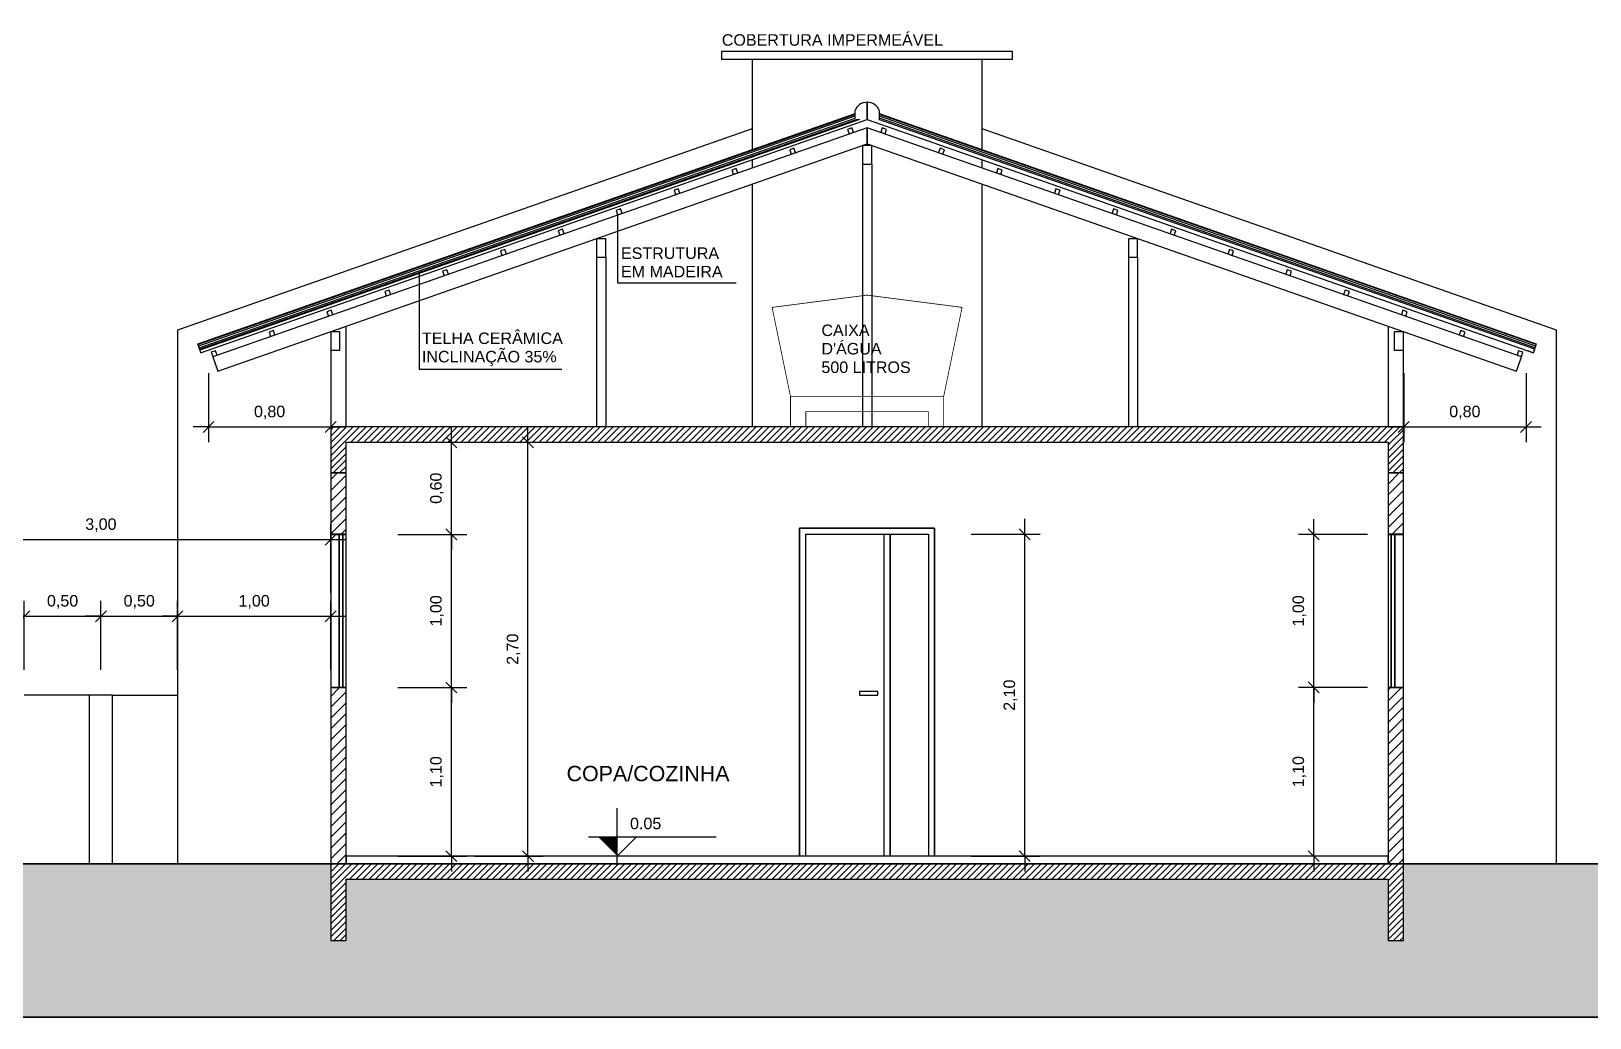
# Model space of a CAD drawing. Header units: metres. Extents: x 49 to 320, y -91 to 27.
# Drawn here: x 212.11 to 222.28, y 11.74 to 18.17 of the extents above; entities that cross this region are included whole.
import ezdxf

# ---------------------------------------------------------------- set-up
doc = ezdxf.new("R2010")
doc.units = ezdxf.units.M
doc.header["$LTSCALE"] = 0.2
doc.linetypes.add('DASHED', pattern=[0.75, 0.5, -0.25])
for name, color, linetype in [('ARQ-___-___-CTA', 240, 'Continuous'), ('ARQ-___-___-LEG', 3, 'Continuous'), ('ARQ-___-___-VST', 9, 'Continuous'), ('ARQ-ALV', 6, 'Continuous'), ('ARQ-ALV-___-HTC', 13, 'Continuous'), ('ARQ-ALV-BXA', 1, 'Continuous'), ('ARQ-COB', 4, 'Continuous'), ('ARQ-CXO', 2, 'Continuous'), ('ARQ-DVI', 1, 'Continuous'), ('ARQ-FOR', 2, 'Continuous'), ('ARQ-LAJ', 12, 'Continuous'), ('ARQ-LAJ-___-HTC', 13, 'Continuous'), ('ARQ-PIS', 2, 'Continuous'), ('ARQ-VIG', 12, 'Continuous'), ('ARQ-VIG-___-HTC', 13, 'Continuous')]:
    doc.layers.add(name, color=color, linetype=linetype)
doc.styles.add('REGUA60', font='arial.ttf')
doc.styles.add('REGUA80', font='arial.ttf')
doc.dimstyles.new('Active3D', dxfattribs={"dimtxt": 1.5, "dimasz": 0.01, "dimexe": 2, "dimexo": 3, "dimgap": 0.98, "dimtad": 1, "dimlfac": -1, "dimrnd": 0.005, "dimzin": 0, "dimtxsty": 'REGUA60', "dimblk": 'COTATR', "dimcen": 4, "dimdle": 4, "dimclrt": 2, "dimadec": 0, "dimazin": 0, "dimtfac": 1, "dimtmove": 2, "dimatfit": 2, "dimfxl": 1, "dimarcsym": 0})
pattern_1 = [(45, (245.15698, -48.40663), (-0.03535534, 0.03535534), [])]
pattern_2 = [(45, (245.156978, -48.40663), (-0.021213203, 0.021213203), [])]

# ---------------------------------------------------------------- blocks, each defined once
blk = doc.blocks.new('NivelCR')
for p, q in [((0, -1.25), (0, 6.25)), ((-3.75, 2.5), (12.92, 2.5)), ((0, 0), (2.5, 2.5))]:
    blk.add_line(p, q)
blk.add_solid([(-2.5, 2.5), (0, 0), (0, 2.5)])
at = {"color": 0, "linetype": 'ByBlock', "style": 'REGUA60', "width": 1.4}
blk.add_attdef('NIVEL', (1.66, 3.51), '', height=1.5, dxfattribs=at)
blk = doc.blocks.new('COTATR')
at = {"color": 6}
blk.add_line((-71, -71), (71, 71), dxfattribs=at)
at = {"color": 0, "linetype": 'ByBlock'}
blk.add_line((0, 0), (200, 0), dxfattribs=at)
blk = doc.blocks.new('*D202')
at = {"layer": 'ARQ-___-___-CTA', "color": 0, "lineweight": -2, "transparency": 16777216}
for p, q in [((218.24, 14.893), (218.69, 14.893)), ((218.59, 12.794), (218.59, 14.893)), ((218.24, 12.793), (218.69, 12.793))]:
    blk.add_line(p, q, dxfattribs=at)
at = {"layer": 'Defpoints', "color": 0, "transparency": 16777216}
for p in [(218.09, 14.893), (218.59, 14.893), (218.09, 12.793)]:
    blk.add_point(p, dxfattribs=at)
at = {"layer": 'ARQ-___-___-CTA', "color": 0, "lineweight": -2, "transparency": 16777216, "xscale": 0.0005, "yscale": 0.0005, "zscale": 0.0005}
for p, rotation in [((218.59, 14.893), 90), ((218.59, 12.793), 270)]:
    blk.add_blockref('COTATR', p, dxfattribs=dict(at, rotation=rotation))
at = {"layer": 'ARQ-___-___-CTA', "color": 2, "transparency": 16777216, "insert": (218.496, 13.843), "char_height": 0.075, "attachment_point": 5, "rotation": 90, "style": 'REGUA60'}
blk.add_mtext('2,10', dxfattribs=at)
blk = doc.blocks.new('*D203')
at = {"layer": 'ARQ-___-___-CTA', "color": 0, "lineweight": -2, "transparency": 16777216}
for p, q in [((214.498, 13.893), (214.948, 13.893)), ((214.848, 12.794), (214.848, 13.893)), ((214.498, 12.793), (214.948, 12.793))]:
    blk.add_line(p, q, dxfattribs=at)
at = {"layer": 'Defpoints', "color": 0, "transparency": 16777216}
for p in [(214.348, 13.893), (214.848, 13.893), (214.348, 12.793)]:
    blk.add_point(p, dxfattribs=at)
at = {"layer": 'ARQ-___-___-CTA', "color": 0, "lineweight": -2, "transparency": 16777216, "xscale": 0.0005, "yscale": 0.0005, "zscale": 0.0005}
for p, rotation in [((214.848, 13.893), 90), ((214.848, 12.793), 270)]:
    blk.add_blockref('COTATR', p, dxfattribs=dict(at, rotation=rotation))
at = {"layer": 'ARQ-___-___-CTA', "color": 2, "transparency": 16777216, "insert": (214.754, 13.343), "char_height": 0.075, "attachment_point": 5, "rotation": 90, "style": 'REGUA60'}
blk.add_mtext('1,10', dxfattribs=at)
blk = doc.blocks.new('*D204')
at = {"layer": 'ARQ-___-___-CTA', "color": 0, "lineweight": -2, "transparency": 16777216}
for p, q in [((214.498, 14.892), (214.948, 14.892)), ((214.848, 13.894), (214.848, 14.892))]:
    blk.add_line(p, q, dxfattribs=at)
at = {"layer": 'Defpoints', "color": 0, "transparency": 16777216}
for p in [(214.348, 14.892), (214.848, 14.892), (214.348, 13.893)]:
    blk.add_point(p, dxfattribs=at)
at = {"layer": 'ARQ-___-___-CTA', "color": 0, "lineweight": -2, "transparency": 16777216, "xscale": 0.0005, "yscale": 0.0005, "zscale": 0.0005}
for p, rotation in [((214.848, 14.892), 90), ((214.848, 13.893), 270)]:
    blk.add_blockref('COTATR', p, dxfattribs=dict(at, rotation=rotation))
at = {"layer": 'ARQ-___-___-CTA', "color": 2, "transparency": 16777216, "insert": (214.754, 14.393), "char_height": 0.075, "attachment_point": 5, "rotation": 90, "style": 'REGUA60'}
blk.add_mtext('1,00', dxfattribs=at)
blk = doc.blocks.new('*D205')
at = {"layer": 'ARQ-___-___-CTA', "color": 0, "lineweight": -2, "transparency": 16777216}
for p, q in [((214.498, 15.493), (214.948, 15.493)), ((214.848, 14.893), (214.848, 15.493))]:
    blk.add_line(p, q, dxfattribs=at)
at = {"layer": 'Defpoints', "color": 0, "transparency": 16777216}
for p in [(214.348, 15.493), (214.848, 15.493), (214.348, 14.892)]:
    blk.add_point(p, dxfattribs=at)
at = {"layer": 'ARQ-___-___-CTA', "color": 0, "lineweight": -2, "transparency": 16777216, "xscale": 0.0005, "yscale": 0.0005, "zscale": 0.0005}
for p, rotation in [((214.848, 15.493), 90), ((214.848, 14.892), 270)]:
    blk.add_blockref('COTATR', p, dxfattribs=dict(at, rotation=rotation))
at = {"layer": 'ARQ-___-___-CTA', "color": 2, "transparency": 16777216, "insert": (214.754, 15.193), "char_height": 0.075, "attachment_point": 5, "rotation": 90, "style": 'REGUA60'}
blk.add_mtext('0,60', dxfattribs=at)
blk = doc.blocks.new('*D206')
at = {"layer": 'ARQ-___-___-CTA', "color": 0, "lineweight": -2, "transparency": 16777216}
for p, q in [((214.998, 15.493), (215.448, 15.493)), ((215.348, 12.794), (215.348, 15.493)), ((214.998, 12.793), (215.448, 12.793))]:
    blk.add_line(p, q, dxfattribs=at)
at = {"layer": 'Defpoints', "color": 0, "transparency": 16777216}
for p in [(214.848, 15.493), (215.348, 15.493), (214.848, 12.793)]:
    blk.add_point(p, dxfattribs=at)
at = {"layer": 'ARQ-___-___-CTA', "color": 0, "lineweight": -2, "transparency": 16777216, "xscale": 0.0005, "yscale": 0.0005, "zscale": 0.0005}
for p, rotation in [((215.348, 15.493), 90), ((215.348, 12.793), 270)]:
    blk.add_blockref('COTATR', p, dxfattribs=dict(at, rotation=rotation))
at = {"layer": 'ARQ-___-___-CTA', "color": 2, "transparency": 16777216, "insert": (215.254, 14.143), "char_height": 0.075, "attachment_point": 5, "rotation": 90, "style": 'REGUA60'}
blk.add_mtext('2,70', dxfattribs=at)
blk = doc.blocks.new('*D200')
at = {"layer": 'ARQ-___-___-CTA', "color": 0, "lineweight": -2, "transparency": 16777216}
for p, q in [((220.826, 13.894), (220.376, 13.894)), ((220.476, 12.794), (220.476, 13.894)), ((220.826, 12.793), (220.376, 12.793))]:
    blk.add_line(p, q, dxfattribs=at)
at = {"layer": 'Defpoints', "color": 0, "transparency": 16777216}
for p in [(220.476, 13.894), (220.976, 13.894), (220.976, 12.793)]:
    blk.add_point(p, dxfattribs=at)
at = {"layer": 'ARQ-___-___-CTA', "color": 0, "lineweight": -2, "transparency": 16777216, "xscale": 0.0005, "yscale": 0.0005, "zscale": 0.0005}
for p, rotation in [((220.476, 13.894), 90), ((220.476, 12.793), 270)]:
    blk.add_blockref('COTATR', p, dxfattribs=dict(at, rotation=rotation))
at = {"layer": 'ARQ-___-___-CTA', "color": 2, "transparency": 16777216, "insert": (220.382, 13.344), "char_height": 0.075, "attachment_point": 5, "rotation": 90, "style": 'REGUA60'}
blk.add_mtext('1,10', dxfattribs=at)
blk = doc.blocks.new('*D201')
at = {"layer": 'ARQ-___-___-CTA', "color": 0, "lineweight": -2, "transparency": 16777216}
for p, q in [((220.826, 14.892), (220.376, 14.892)), ((220.476, 13.895), (220.476, 14.892))]:
    blk.add_line(p, q, dxfattribs=at)
at = {"layer": 'Defpoints', "color": 0, "transparency": 16777216}
for p in [(220.476, 14.892), (220.976, 14.892), (220.976, 13.894)]:
    blk.add_point(p, dxfattribs=at)
at = {"layer": 'ARQ-___-___-CTA', "color": 0, "lineweight": -2, "transparency": 16777216, "xscale": 0.0005, "yscale": 0.0005, "zscale": 0.0005}
for p, rotation in [((220.476, 14.892), 90), ((220.476, 13.894), 270)]:
    blk.add_blockref('COTATR', p, dxfattribs=dict(at, rotation=rotation))
at = {"layer": 'ARQ-___-___-CTA', "color": 2, "transparency": 16777216, "insert": (220.382, 14.393), "char_height": 0.075, "attachment_point": 5, "rotation": 90, "style": 'REGUA60'}
blk.add_mtext('1,00', dxfattribs=at)
blk = doc.blocks.new('*D208')
at = {"layer": 'ARQ-___-___-CTA', "color": 0, "lineweight": -2, "transparency": 16777216}
for p, q in [((221.063, 15.943), (221.063, 15.493)), ((221.861, 15.943), (221.861, 15.493)), ((221.063, 15.593), (221.861, 15.593))]:
    blk.add_line(p, q, dxfattribs=at)
at = {"layer": 'Defpoints', "color": 0, "transparency": 16777216}
for p in [(221.063, 16.093), (221.861, 16.093), (221.861, 15.593)]:
    blk.add_point(p, dxfattribs=at)
at = {"layer": 'ARQ-___-___-CTA', "color": 0, "lineweight": -2, "transparency": 16777216, "xscale": 0.0005, "yscale": 0.0005, "zscale": 0.0005, "rotation": 180}
blk.add_blockref('COTATR', (221.063, 15.593), dxfattribs=at)
at = {"layer": 'ARQ-___-___-CTA', "color": 0, "lineweight": -2, "transparency": 16777216, "xscale": 0.0005, "yscale": 0.0005, "zscale": 0.0005}
blk.add_blockref('COTATR', (221.861, 15.593), dxfattribs=at)
at = {"layer": 'ARQ-___-___-CTA', "color": 2, "transparency": 16777216, "insert": (221.462, 15.687), "char_height": 0.075, "attachment_point": 5, "style": 'REGUA60'}
blk.add_mtext('0,80', dxfattribs=at)
blk = doc.blocks.new('*D209')
at = {"layer": 'ARQ-___-___-CTA', "color": 0, "lineweight": -2, "transparency": 16777216}
for p, q in [((213.263, 15.943), (213.263, 15.493)), ((214.061, 15.943), (214.061, 15.493)), ((213.263, 15.593), (214.061, 15.593))]:
    blk.add_line(p, q, dxfattribs=at)
at = {"layer": 'Defpoints', "color": 0, "transparency": 16777216}
for p in [(213.263, 16.093), (214.061, 16.093), (214.061, 15.593)]:
    blk.add_point(p, dxfattribs=at)
at = {"layer": 'ARQ-___-___-CTA', "color": 0, "lineweight": -2, "transparency": 16777216, "xscale": 0.0005, "yscale": 0.0005, "zscale": 0.0005, "rotation": 180}
blk.add_blockref('COTATR', (213.263, 15.593), dxfattribs=at)
at = {"layer": 'ARQ-___-___-CTA', "color": 0, "lineweight": -2, "transparency": 16777216, "xscale": 0.0005, "yscale": 0.0005, "zscale": 0.0005}
blk.add_blockref('COTATR', (214.061, 15.593), dxfattribs=at)
at = {"layer": 'ARQ-___-___-CTA', "color": 2, "transparency": 16777216, "insert": (213.662, 15.687), "char_height": 0.075, "attachment_point": 5, "style": 'REGUA60'}
blk.add_mtext('0,80', dxfattribs=at)
blk = doc.blocks.new('*D215')
at = {"layer": 'ARQ-___-___-CTA', "color": 0, "lineweight": -2, "transparency": 16777216}
for p, q in [((211.061, 14.008), (211.061, 14.458)), ((212.061, 14.008), (212.061, 14.458)), ((211.061, 14.358), (212.06, 14.358))]:
    blk.add_line(p, q, dxfattribs=at)
at = {"layer": 'Defpoints', "color": 0, "transparency": 16777216}
for p in [(212.061, 14.358), (211.061, 13.858), (212.061, 13.858)]:
    blk.add_point(p, dxfattribs=at)
at = {"layer": 'ARQ-___-___-CTA', "color": 0, "lineweight": -2, "transparency": 16777216, "xscale": 0.0005, "yscale": 0.0005, "zscale": 0.0005, "rotation": 180}
blk.add_blockref('COTATR', (211.061, 14.358), dxfattribs=at)
at = {"layer": 'ARQ-___-___-CTA', "color": 0, "lineweight": -2, "transparency": 16777216, "xscale": 0.0005, "yscale": 0.0005, "zscale": 0.0005}
blk.add_blockref('COTATR', (212.061, 14.358), dxfattribs=at)
at = {"layer": 'ARQ-___-___-CTA', "color": 2, "transparency": 16777216, "insert": (211.561, 14.452), "char_height": 0.075, "attachment_point": 5, "style": 'REGUA60'}
blk.add_mtext('1,00', dxfattribs=at)
blk = doc.blocks.new('*D216')
at = {"layer": 'ARQ-___-___-CTA', "color": 0, "lineweight": -2, "transparency": 16777216}
for p, q in [((212.561, 14.008), (212.561, 14.458)), ((212.061, 14.358), (212.56, 14.358))]:
    blk.add_line(p, q, dxfattribs=at)
at = {"layer": 'Defpoints', "color": 0, "transparency": 16777216}
for p in [(212.561, 14.358), (212.061, 13.858), (212.561, 13.858)]:
    blk.add_point(p, dxfattribs=at)
at = {"layer": 'ARQ-___-___-CTA', "color": 0, "lineweight": -2, "transparency": 16777216, "xscale": 0.0005, "yscale": 0.0005, "zscale": 0.0005, "rotation": 180}
blk.add_blockref('COTATR', (212.061, 14.358), dxfattribs=at)
at = {"layer": 'ARQ-___-___-CTA', "color": 0, "lineweight": -2, "transparency": 16777216, "xscale": 0.0005, "yscale": 0.0005, "zscale": 0.0005}
blk.add_blockref('COTATR', (212.561, 14.358), dxfattribs=at)
at = {"layer": 'ARQ-___-___-CTA', "color": 2, "transparency": 16777216, "insert": (212.311, 14.452), "char_height": 0.075, "attachment_point": 5, "style": 'REGUA60'}
blk.add_mtext('0,50', dxfattribs=at)
blk = doc.blocks.new('*D217')
at = {"layer": 'ARQ-___-___-CTA', "color": 0, "lineweight": -2, "transparency": 16777216}
for p, q in [((213.061, 14.008), (213.061, 14.458)), ((212.561, 14.358), (213.06, 14.358))]:
    blk.add_line(p, q, dxfattribs=at)
at = {"layer": 'Defpoints', "color": 0, "transparency": 16777216}
for p in [(213.061, 14.358), (212.561, 13.858), (213.061, 13.858)]:
    blk.add_point(p, dxfattribs=at)
at = {"layer": 'ARQ-___-___-CTA', "color": 0, "lineweight": -2, "transparency": 16777216, "xscale": 0.0005, "yscale": 0.0005, "zscale": 0.0005, "rotation": 180}
blk.add_blockref('COTATR', (212.561, 14.358), dxfattribs=at)
at = {"layer": 'ARQ-___-___-CTA', "color": 0, "lineweight": -2, "transparency": 16777216, "xscale": 0.0005, "yscale": 0.0005, "zscale": 0.0005}
blk.add_blockref('COTATR', (213.061, 14.358), dxfattribs=at)
at = {"layer": 'ARQ-___-___-CTA', "color": 2, "transparency": 16777216, "insert": (212.811, 14.452), "char_height": 0.075, "attachment_point": 5, "style": 'REGUA60'}
blk.add_mtext('0,50', dxfattribs=at)
blk = doc.blocks.new('*D218')
at = {"layer": 'ARQ-___-___-CTA', "color": 0, "lineweight": -2, "transparency": 16777216}
for p, q in [((214.061, 14.008), (214.061, 14.458)), ((213.061, 14.358), (214.06, 14.358))]:
    blk.add_line(p, q, dxfattribs=at)
at = {"layer": 'Defpoints', "color": 0, "transparency": 16777216}
for p in [(214.061, 14.358), (213.061, 13.858), (214.061, 13.858)]:
    blk.add_point(p, dxfattribs=at)
at = {"layer": 'ARQ-___-___-CTA', "color": 0, "lineweight": -2, "transparency": 16777216, "xscale": 0.0005, "yscale": 0.0005, "zscale": 0.0005, "rotation": 180}
blk.add_blockref('COTATR', (213.061, 14.358), dxfattribs=at)
at = {"layer": 'ARQ-___-___-CTA', "color": 0, "lineweight": -2, "transparency": 16777216, "xscale": 0.0005, "yscale": 0.0005, "zscale": 0.0005}
blk.add_blockref('COTATR', (214.061, 14.358), dxfattribs=at)
at = {"layer": 'ARQ-___-___-CTA', "color": 2, "transparency": 16777216, "insert": (213.561, 14.452), "char_height": 0.075, "attachment_point": 5, "style": 'REGUA60'}
blk.add_mtext('1,00', dxfattribs=at)
blk = doc.blocks.new('*D219')
at = {"layer": 'ARQ-___-___-CTA', "color": 0, "lineweight": -2, "transparency": 16777216}
for p, q in [((211.061, 14.508), (211.061, 14.958)), ((214.061, 14.508), (214.061, 14.958)), ((211.061, 14.858), (214.06, 14.858))]:
    blk.add_line(p, q, dxfattribs=at)
at = {"layer": 'Defpoints', "color": 0, "transparency": 16777216}
for p in [(214.061, 14.858), (211.061, 14.358), (214.061, 14.358)]:
    blk.add_point(p, dxfattribs=at)
at = {"layer": 'ARQ-___-___-CTA', "color": 0, "lineweight": -2, "transparency": 16777216, "xscale": 0.0005, "yscale": 0.0005, "zscale": 0.0005, "rotation": 180}
blk.add_blockref('COTATR', (211.061, 14.858), dxfattribs=at)
at = {"layer": 'ARQ-___-___-CTA', "color": 0, "lineweight": -2, "transparency": 16777216, "xscale": 0.0005, "yscale": 0.0005, "zscale": 0.0005}
blk.add_blockref('COTATR', (214.061, 14.858), dxfattribs=at)
at = {"layer": 'ARQ-___-___-CTA', "color": 2, "transparency": 16777216, "insert": (212.561, 14.952), "char_height": 0.075, "attachment_point": 5, "style": 'REGUA60'}
blk.add_mtext('3,00', dxfattribs=at)

msp = doc.modelspace()

# ---------------------------------------------------------------- hatches: boundary and pattern name
at = {"layer": 'ARQ-___-___-VST'}
h = msp.add_hatch(dxfattribs=at)
h.set_pattern_fill('SOLO1', color=256, scale=0.3, style=0)
h.set_pattern_definition([(45, (81.95903, -2.9814), (2e-17, 0.18), [0.12727922, -0.12727922]), (45, (81.98903, -3.0114), (2e-17, 0.18), [0.12727922, -0.12727922]), (45, (82.01903, -3.0414), (2e-17, 0.18), [0.12727922, -0.12727922]), (315, (82.04903, -3.0414), (0.18, -5e-17), [0.12727922, -0.12727922]), (315, (82.07903, -3.0114), (0.18, -5e-17), [0.12727922, -0.12727922]), (315, (82.10903, -2.9814), (0.18, -5e-17), [0.12727922, -0.12727922])])
h.paths.add_polyline_path([(214.061, 12.643), (214.061, 12.743), (211.061, 12.743), (211.061, 12.643), (211.061, 12.243), (210.961, 12.243), (210.961, 12.643), (204.161, 12.643), (204.161, 12.243), (204.061, 12.243), (204.061, 12.643), (204.061, 12.743), (203.061, 12.743), (202.061, 12.743), (202.061, 11.743), (222.061, 11.743), (223.061, 11.743), (223.061, 12.743), (221.061, 12.743), (221.061, 12.643), (221.061, 12.243), (220.961, 12.243), (220.961, 12.643), (214.161, 12.643), (214.161, 12.243), (214.061, 12.243)])
at = {"layer": 'ARQ-ALV-___-HTC'}
h = msp.add_hatch(dxfattribs=at)
h.set_pattern_fill('_U', color=256, scale=0.05, angle=45, style=0, pattern_type=0)
h.set_pattern_definition(pattern_1)
h.paths.add_polyline_path([(214.161, 14.893), (214.161, 15.293), (214.061, 15.293), (214.061, 14.893)])
h.paths.add_polyline_path([(214.061, 13.893), (214.061, 12.743), (214.161, 12.743), (214.161, 13.893)])
h = msp.add_hatch(dxfattribs=at)
h.set_pattern_fill('_U', color=256, scale=0.05, angle=45, style=0, pattern_type=0)
h.set_pattern_definition(pattern_1)
h.paths.add_polyline_path([(220.961, 12.743), (221.061, 12.743), (221.061, 13.893), (220.961, 13.893)])
h.paths.add_polyline_path([(220.961, 14.893), (221.061, 14.893), (221.061, 15.293), (220.961, 15.293)])
at = {"layer": 'ARQ-LAJ-___-HTC'}
h = msp.add_hatch(dxfattribs=at)
h.set_pattern_fill('_U', color=256, scale=0.03, angle=45, style=0, pattern_type=0)
h.set_pattern_definition(pattern_2)
h.paths.add_polyline_path([(221.061, 15.593), (214.061, 15.593), (214.061, 15.493), (221.061, 15.493)])
h = msp.add_hatch(dxfattribs=at)
h.set_pattern_fill('_U', color=256, scale=0.03, angle=45, style=0, pattern_type=0)
h.set_pattern_definition(pattern_2)
h.paths.add_polyline_path([(214.061, 12.643), (221.061, 12.643), (221.061, 12.743), (214.061, 12.743)])
at = {"layer": 'ARQ-VIG-___-HTC'}
h = msp.add_hatch(dxfattribs=at)
h.set_pattern_fill('_U', color=256, scale=0.03, angle=45, style=0, pattern_type=0)
h.set_pattern_definition(pattern_2)
h.paths.add_polyline_path([(214.161, 15.493), (214.061, 15.493), (214.061, 15.293), (214.161, 15.293)])
h = msp.add_hatch(dxfattribs=at)
h.set_pattern_fill('_U', color=256, scale=0.03, angle=45, style=0, pattern_type=0)
h.set_pattern_definition(pattern_2)
h.paths.add_polyline_path([(221.061, 15.493), (220.961, 15.493), (220.961, 15.293), (221.061, 15.293)])
h = msp.add_hatch(dxfattribs=at)
h.set_pattern_fill('_U', color=256, scale=0.03, angle=45, style=0, pattern_type=0)
h.set_pattern_definition(pattern_2)
h.paths.add_polyline_path([(214.161, 12.643), (214.061, 12.643), (214.061, 12.243), (214.161, 12.243)])
h = msp.add_hatch(dxfattribs=at)
h.set_pattern_fill('_U', color=256, scale=0.03, angle=45, style=0, pattern_type=0)
h.set_pattern_definition(pattern_2)
h.paths.add_polyline_path([(220.961, 12.243), (221.061, 12.243), (221.061, 12.643), (220.961, 12.643)])

# ---------------------------------------------------------------- linework, layer by layer
for p, q in [((215.933, 16.977), (215.933, 16.534)), ((214.639, 16.603), (214.639, 15.971)), ((215.933, 16.534), (216.706, 16.534)), ((214.639, 15.971), (215.569, 15.971))]:
    msp.add_line(p, q)
at = {"linetype": 'DASHED', "const_width": 0.005}
msp.add_lwpolyline([(218.181, 16.373), (218.061, 15.793), (217.061, 15.793), (216.941, 16.373), (217.561, 16.453), (218.181, 16.373)], dxfattribs=at)
for points, const_width in [([(218.061, 15.593), (218.061, 15.793), (217.061, 15.793), (217.061, 15.593)], 0.005), ([(217.961, 15.593), (217.961, 15.693), (217.161, 15.693), (217.161, 15.593)], 0.005), ([(204.061, 12.743), (203.061, 12.743), (202.061, 12.743), (202.061, 11.743), (222.061, 11.743), (223.061, 11.743), (223.061, 12.743), (221.061, 12.743)], 0.01), ([(214.061, 12.743), (211.061, 12.743)], 0.01)]:
    msp.add_lwpolyline(points, dxfattribs=dict(const_width=const_width))
at = {"layer": 'ARQ-___-___-VST'}
for p, q in [((217.481, 17.635), (213.192, 16.134)), ((213.194, 16.13), (217.481, 17.631)), ((217.481, 17.62), (213.197, 16.12)), ((213.205, 16.098), (217.494, 17.599)), ((217.561, 17.599), (221.91, 16.077)), ((217.561, 17.599), (221.91, 16.077)), ((217.561, 17.599), (221.91, 16.077)), ((217.561, 17.599), (221.91, 16.077)), ((217.561, 17.599), (221.91, 16.077)), ((217.561, 17.599), (221.91, 16.077)), ((217.561, 17.599), (221.91, 16.077)), ((217.561, 17.599), (221.91, 16.077)), ((217.561, 17.599), (221.91, 16.077)), ((217.561, 17.599), (221.91, 16.077)), ((217.561, 17.599), (221.91, 16.077)), ((217.561, 17.599), (221.91, 16.077)), ((217.561, 17.599), (221.91, 16.077)), ((217.561, 17.599), (221.91, 16.077)), ((217.561, 17.599), (221.91, 16.077)), ((217.561, 17.599), (221.91, 16.077)), ((217.561, 17.599), (221.91, 16.077)), ((217.561, 17.599), (221.91, 16.077)), ((217.561, 17.599), (221.91, 16.077)), ((217.561, 17.599), (221.91, 16.077)), ((217.561, 17.599), (221.91, 16.077)), ((221.93, 16.134), (217.641, 17.635)), ((221.928, 16.13), (217.641, 17.631)), ((221.925, 16.12), (217.641, 17.62)), ((221.921, 16.109), (217.641, 17.607)), ((217.561, 17.545), (213.291, 16.051)), ((217.561, 17.439), (217.561, 17.545)), ((221.831, 16.051), (217.561, 17.545)), ((217.561, 17.545), (217.561, 17.439)), ((213.324, 15.956), (217.561, 17.439)), ((217.561, 17.439), (221.798, 15.956)), ((213.192, 16.134), (213.194, 16.13)), ((213.192, 16.134), (213.194, 16.13)), ((213.192, 16.134), (213.194, 16.13)), ((213.192, 16.134), (213.194, 16.13)), ((213.192, 16.134), (213.194, 16.13)), ((213.192, 16.134), (213.194, 16.13)), ((213.192, 16.134), (213.194, 16.13)), ((213.192, 16.134), (213.194, 16.13)), ((213.192, 16.134), (213.194, 16.13)), ((213.192, 16.134), (213.194, 16.13)), ((213.192, 16.134), (213.194, 16.13)), ((213.192, 16.134), (213.194, 16.13)), ((213.192, 16.134), (213.194, 16.13)), ((213.192, 16.134), (213.194, 16.13)), ((213.192, 16.134), (213.194, 16.13)), ((213.192, 16.134), (213.194, 16.13)), ((213.192, 16.134), (213.194, 16.13)), ((213.192, 16.134), (213.194, 16.13)), ((213.192, 16.134), (213.194, 16.13)), ((213.192, 16.134), (213.194, 16.13)), ((213.192, 16.134), (213.194, 16.13)), ((213.192, 16.134), (213.194, 16.13)), ((213.192, 16.134), (213.194, 16.13)), ((213.192, 16.134), (213.194, 16.13)), ((213.192, 16.134), (213.194, 16.13)), ((213.194, 16.13), (213.197, 16.12)), ((213.194, 16.13), (213.197, 16.12)), ((213.194, 16.13), (213.197, 16.12)), ((213.194, 16.13), (213.197, 16.12)), ((213.194, 16.13), (213.197, 16.12)), ((213.194, 16.13), (213.197, 16.12)), ((213.194, 16.13), (213.197, 16.12)), ((213.194, 16.13), (213.197, 16.12)), ((213.194, 16.13), (213.197, 16.12)), ((213.194, 16.13), (213.197, 16.12)), ((213.194, 16.13), (213.197, 16.12)), ((213.194, 16.13), (213.197, 16.12)), ((213.194, 16.13), (213.197, 16.12)), ((213.194, 16.13), (213.197, 16.12)), ((213.194, 16.13), (213.197, 16.12)), ((213.194, 16.13), (213.197, 16.12)), ((213.194, 16.13), (213.197, 16.12)), ((213.194, 16.13), (213.197, 16.12)), ((213.194, 16.13), (213.197, 16.12)), ((213.194, 16.13), (213.197, 16.12)), ((213.194, 16.13), (213.197, 16.12)), ((213.194, 16.13), (213.197, 16.12)), ((213.194, 16.13), (213.197, 16.12)), ((213.194, 16.13), (213.197, 16.12)), ((213.194, 16.13), (213.197, 16.12)), ((213.197, 16.12), (213.201, 16.108)), ((213.198, 16.119), (213.202, 16.105)), ((213.198, 16.119), (213.202, 16.105)), ((213.198, 16.119), (213.202, 16.105)), ((213.198, 16.119), (213.202, 16.105)), ((213.198, 16.119), (213.202, 16.105)), ((213.198, 16.119), (213.202, 16.105)), ((213.198, 16.119), (213.202, 16.105)), ((213.198, 16.119), (213.202, 16.105)), ((213.198, 16.119), (213.202, 16.105)), ((213.198, 16.119), (213.202, 16.105)), ((213.198, 16.119), (213.202, 16.105)), ((213.198, 16.119), (213.202, 16.105)), ((213.198, 16.119), (213.202, 16.105)), ((213.198, 16.119), (213.202, 16.105)), ((213.198, 16.119), (213.202, 16.105)), ((213.198, 16.119), (213.202, 16.105)), ((213.198, 16.119), (213.202, 16.105)), ((213.198, 16.119), (213.202, 16.105)), ((213.198, 16.119), (213.202, 16.105)), ((213.198, 16.119), (213.202, 16.105)), ((213.198, 16.119), (213.202, 16.105)), ((213.198, 16.119), (213.202, 16.105)), ((213.198, 16.119), (213.202, 16.105)), ((213.198, 16.119), (213.201, 16.109)), ((213.198, 16.119), (213.201, 16.109)), ((213.198, 16.119), (213.201, 16.109)), ((213.198, 16.119), (213.201, 16.109)), ((213.198, 16.119), (213.201, 16.109)), ((213.198, 16.119), (213.201, 16.109)), ((213.198, 16.119), (213.201, 16.109)), ((213.198, 16.119), (213.201, 16.109)), ((213.198, 16.119), (213.201, 16.109)), ((213.198, 16.119), (213.201, 16.109)), ((213.198, 16.119), (213.201, 16.109)), ((213.198, 16.119), (213.201, 16.109)), ((213.198, 16.119), (213.201, 16.109)), ((213.198, 16.119), (213.201, 16.109)), ((213.198, 16.119), (213.201, 16.109)), ((213.198, 16.119), (213.201, 16.109)), ((213.198, 16.119), (213.201, 16.109)), ((213.198, 16.119), (213.201, 16.109)), ((213.198, 16.119), (213.201, 16.109)), ((213.198, 16.119), (213.201, 16.109)), ((213.198, 16.119), (213.201, 16.109)), ((213.198, 16.119), (213.201, 16.109)), ((213.198, 16.119), (213.201, 16.109)), ((213.198, 16.119), (213.201, 16.109)), ((213.198, 16.119), (213.201, 16.109)), ((213.201, 16.109), (213.202, 16.105)), ((213.202, 16.105), (213.204, 16.101)), ((213.202, 16.105), (213.204, 16.101)), ((213.202, 16.105), (213.204, 16.101)), ((213.202, 16.105), (213.204, 16.101)), ((213.202, 16.105), (213.204, 16.101)), ((213.202, 16.105), (213.204, 16.101)), ((213.202, 16.105), (213.204, 16.101)), ((213.202, 16.105), (213.204, 16.101)), ((213.202, 16.105), (213.204, 16.101)), ((213.202, 16.105), (213.204, 16.101)), ((213.202, 16.105), (213.204, 16.101)), ((213.202, 16.105), (213.204, 16.101)), ((213.202, 16.105), (213.204, 16.101)), ((213.202, 16.105), (213.204, 16.101)), ((213.202, 16.105), (213.204, 16.101)), ((213.202, 16.105), (213.204, 16.101)), ((213.202, 16.105), (213.204, 16.101)), ((213.202, 16.105), (213.204, 16.101)), ((213.202, 16.105), (213.204, 16.101)), ((213.202, 16.105), (213.204, 16.101)), ((213.202, 16.105), (213.204, 16.101)), ((213.202, 16.105), (213.204, 16.101)), ((213.202, 16.105), (213.204, 16.101)), ((213.202, 16.105), (213.205, 16.098)), ((213.202, 16.105), (213.205, 16.098)), ((213.202, 16.105), (213.205, 16.098)), ((213.202, 16.105), (213.205, 16.098)), ((213.202, 16.105), (213.205, 16.098)), ((213.202, 16.105), (213.205, 16.098)), ((213.202, 16.105), (213.205, 16.098)), ((213.202, 16.105), (213.205, 16.098)), ((213.202, 16.105), (213.205, 16.098)), ((213.202, 16.105), (213.205, 16.098)), ((213.202, 16.105), (213.205, 16.098)), ((213.202, 16.105), (213.205, 16.098)), ((213.202, 16.105), (213.205, 16.098)), ((213.202, 16.105), (213.205, 16.098)), ((213.202, 16.105), (213.205, 16.098)), ((213.202, 16.105), (213.205, 16.098)), ((213.202, 16.105), (213.205, 16.098)), ((213.202, 16.105), (213.205, 16.098)), ((213.202, 16.105), (213.205, 16.098)), ((213.202, 16.105), (213.205, 16.098)), ((213.202, 16.105), (213.205, 16.098)), ((213.202, 16.105), (213.205, 16.098)), ((213.202, 16.105), (213.205, 16.098)), ((213.202, 16.105), (213.205, 16.098)), ((213.202, 16.105), (213.204, 16.099)), ((213.202, 16.105), (213.205, 16.098)), ((213.204, 16.101), (213.205, 16.098)), ((213.204, 16.1), (213.205, 16.098)), ((213.205, 16.098), (213.205, 16.097)), ((213.205, 16.098), (213.207, 16.093)), ((213.205, 16.097), (213.207, 16.093)), ((213.205, 16.097), (213.206, 16.096)), ((221.871, 16.091), (221.91, 16.077)), ((221.91, 16.077), (221.919, 16.105)), ((221.918, 16.101), (221.921, 16.109)), ((221.921, 16.109), (221.925, 16.12)), ((221.925, 16.12), (221.928, 16.13)), ((221.928, 16.13), (221.93, 16.134)), ((213.291, 16.051), (213.324, 15.956)), ((221.798, 15.956), (221.831, 16.051)), ((213.061, 15.593), (213.061, 15.293)), ((222.061, 15.293), (222.061, 15.593)), ((214.061, 14.892), (214.061, 13.894)), ((214.113, 14.891), (214.113, 13.895)), ((214.118, 14.891), (214.113, 14.891)), ((214.118, 13.895), (214.118, 14.891)), ((214.161, 13.894), (214.161, 14.892)), ((218.001, 14.933), (217.121, 14.933)), ((217.121, 14.933), (217.121, 12.793)), ((217.161, 14.893), (217.961, 14.893)), ((217.161, 12.793), (217.161, 14.893)), ((217.671, 14.893), (217.671, 12.793)), ((217.711, 12.793), (217.711, 14.893)), ((217.961, 14.893), (217.961, 12.793)), ((218.001, 12.793), (218.001, 14.933)), ((220.961, 14.892), (220.961, 13.894)), ((221.003, 14.891), (221.003, 13.895)), ((221.008, 14.891), (221.003, 14.891)), ((221.008, 13.895), (221.008, 14.891)), ((221.061, 13.894), (221.061, 14.892)), ((212.486, 13.843), (212.061, 13.843)), ((212.486, 12.743), (212.486, 13.843)), ((212.636, 13.843), (212.486, 13.843)), ((212.636, 12.743), (212.636, 13.843)), ((212.636, 13.843), (213.061, 13.843)), ((214.113, 13.895), (214.118, 13.895)), ((217.511, 13.868), (217.511, 13.843)), ((217.631, 13.868), (217.511, 13.868)), ((217.511, 13.843), (217.631, 13.843)), ((217.631, 13.843), (217.631, 13.868)), ((221.003, 13.895), (221.008, 13.895)), ((214.061, 12.743), (213.061, 12.743)), ((222.061, 12.743), (221.061, 12.743))]:
    msp.add_line(p, q, dxfattribs=at)
at = {"layer": 'ARQ-ALV'}
for p, q in [((214.161, 16.249), (214.061, 16.214)), ((214.061, 16.214), (214.061, 15.593)), ((214.161, 15.593), (214.161, 16.249)), ((220.961, 16.249), (220.961, 15.593)), ((221.061, 16.214), (220.961, 16.249)), ((221.061, 15.593), (221.061, 16.214)), ((214.061, 15.593), (214.161, 15.593)), ((220.961, 15.593), (221.061, 15.593)), ((214.061, 15.293), (214.061, 14.893)), ((214.161, 15.293), (214.061, 15.293)), ((214.161, 14.893), (214.161, 15.293)), ((221.061, 15.293), (220.961, 15.293)), ((220.961, 15.293), (220.961, 14.893)), ((221.061, 14.893), (221.061, 15.293)), ((214.061, 14.893), (214.161, 14.893)), ((220.961, 14.893), (221.061, 14.893)), ((214.061, 13.893), (214.061, 12.743)), ((214.161, 13.893), (214.061, 13.893)), ((214.161, 12.793), (214.161, 13.893)), ((221.061, 13.893), (220.961, 13.893)), ((220.961, 13.893), (220.961, 12.793)), ((221.061, 12.743), (221.061, 13.893)), ((214.061, 12.743), (214.161, 12.743)), ((214.161, 12.743), (214.161, 12.793)), ((220.961, 12.793), (220.961, 12.743)), ((220.961, 12.743), (221.061, 12.743))]:
    msp.add_line(p, q, dxfattribs=at)
at = {"layer": 'ARQ-ALV-BXA'}
for p, q in [((216.811, 17.993), (216.811, 17.693)), ((218.311, 17.693), (218.311, 17.993)), ((216.811, 17.693), (216.811, 17.401)), ((218.311, 17.401), (218.311, 17.693)), ((216.811, 17.537), (213.061, 16.224)), ((222.061, 16.224), (218.311, 17.537)), ((216.811, 17.337), (216.811, 17.283)), ((218.311, 17.283), (218.311, 17.337)), ((216.811, 17.177), (216.811, 15.593)), ((218.311, 15.593), (218.311, 17.177)), ((213.061, 16.224), (213.061, 15.593)), ((222.061, 15.593), (222.061, 16.224)), ((213.061, 15.293), (213.061, 12.743)), ((222.061, 12.743), (222.061, 15.293)), ((217.121, 14.933), (218.001, 14.933)), ((217.121, 12.793), (217.121, 14.933)), ((217.711, 14.893), (217.711, 12.793)), ((218.001, 14.933), (218.001, 12.793)), ((213.061, 12.743), (214.061, 12.743)), ((221.061, 12.743), (222.061, 12.743))]:
    msp.add_line(p, q, dxfattribs=at)
at = {"layer": 'ARQ-COB'}
for p, q in [((217.561, 17.711), (217.561, 17.599)), ((217.561, 17.599), (217.561, 17.711)), ((217.481, 17.606), (213.201, 16.108)), ((213.204, 16.1), (217.489, 17.599)), ((217.511, 17.599), (213.207, 16.093)), ((213.212, 16.077), (217.561, 17.599)), ((217.481, 17.655), (217.481, 17.606)), ((217.489, 17.599), (217.511, 17.599)), ((217.561, 17.599), (221.91, 16.077)), ((221.918, 16.101), (217.638, 17.599)), ((217.638, 17.599), (217.641, 17.599)), ((217.641, 17.599), (217.641, 17.655)), ((213.201, 16.108), (213.204, 16.1)), ((213.207, 16.093), (213.212, 16.077)), ((221.91, 16.077), (221.918, 16.101))]:
    msp.add_line(p, q, dxfattribs=at)
for start, end in [(90, 159.984), (20.016, 90)]:
    msp.add_arc((217.561, 17.626), 0.0851, start, end, dxfattribs=at)
at = {"layer": 'ARQ-CXO'}
for p, q in [((214.161, 14.893), (214.061, 14.893)), ((214.061, 14.893), (214.061, 14.892)), ((214.061, 14.892), (214.161, 14.892)), ((214.161, 14.892), (214.161, 14.893)), ((221.061, 14.893), (220.961, 14.893)), ((220.961, 14.893), (220.961, 14.892)), ((220.961, 14.892), (221.061, 14.892)), ((221.061, 14.892), (221.061, 14.893)), ((214.061, 13.894), (214.061, 13.893)), ((214.161, 13.894), (214.061, 13.894)), ((214.061, 13.893), (214.161, 13.893)), ((214.161, 13.893), (214.161, 13.894)), ((220.961, 13.894), (220.961, 13.893)), ((221.061, 13.894), (220.961, 13.894)), ((220.961, 13.893), (221.061, 13.893)), ((221.061, 13.893), (221.061, 13.894))]:
    msp.add_line(p, q, dxfattribs=at)
at = {"layer": 'ARQ-DVI'}
for p, q in [((214.138, 14.891), (214.138, 13.895)), ((214.143, 14.891), (214.138, 14.891)), ((214.143, 13.895), (214.143, 14.891)), ((220.983, 14.891), (220.978, 14.891)), ((220.978, 14.891), (220.978, 13.895)), ((220.983, 13.895), (220.983, 14.891)), ((214.138, 13.895), (214.143, 13.895)), ((220.978, 13.895), (220.983, 13.895))]:
    msp.add_line(p, q, dxfattribs=at)
at = {"layer": 'ARQ-FOR'}
for p, q in [((217.462, 17.544), (217.434, 17.534)), ((217.434, 17.534), (217.444, 17.505)), ((217.444, 17.505), (217.472, 17.515)), ((217.472, 17.515), (217.462, 17.544)), ((217.66, 17.544), (217.65, 17.515)), ((217.65, 17.515), (217.678, 17.505)), ((217.688, 17.534), (217.66, 17.544)), ((217.678, 17.505), (217.688, 17.534)), ((217.084, 17.411), (217.056, 17.401)), ((217.056, 17.401), (217.066, 17.373)), ((217.094, 17.383), (217.084, 17.411)), ((217.561, 17.428), (217.531, 17.428)), ((217.531, 17.428), (217.531, 17.308)), ((217.591, 17.428), (217.561, 17.428)), ((217.591, 17.308), (217.591, 17.428)), ((218.037, 17.411), (218.028, 17.383)), ((218.066, 17.401), (218.037, 17.411)), ((218.056, 17.373), (218.066, 17.401)), ((217.066, 17.373), (217.094, 17.383)), ((217.531, 17.308), (217.561, 17.308)), ((217.531, 17.308), (217.531, 15.593)), ((217.561, 17.308), (217.591, 17.308)), ((217.591, 17.308), (217.591, 15.593)), ((218.028, 17.383), (218.056, 17.373)), ((216.707, 17.279), (216.679, 17.269)), ((216.679, 17.269), (216.688, 17.241)), ((216.688, 17.241), (216.717, 17.251)), ((216.717, 17.251), (216.707, 17.279)), ((218.415, 17.279), (218.405, 17.251)), ((218.405, 17.251), (218.433, 17.241)), ((218.443, 17.269), (218.415, 17.279)), ((218.433, 17.241), (218.443, 17.269)), ((216.329, 17.147), (216.301, 17.137)), ((216.301, 17.137), (216.311, 17.109)), ((216.311, 17.109), (216.339, 17.119)), ((216.339, 17.119), (216.329, 17.147)), ((218.793, 17.147), (218.783, 17.119)), ((218.783, 17.119), (218.811, 17.109)), ((218.821, 17.137), (218.793, 17.147)), ((218.811, 17.109), (218.821, 17.137)), ((215.952, 17.015), (215.923, 17.005)), ((215.923, 17.005), (215.933, 16.977)), ((215.933, 16.977), (215.962, 16.987)), ((215.962, 16.987), (215.952, 17.015)), ((219.17, 17.015), (219.16, 16.987)), ((219.16, 16.987), (219.188, 16.977)), ((219.198, 17.005), (219.17, 17.015)), ((219.188, 16.977), (219.198, 17.005)), ((215.574, 16.883), (215.546, 16.873)), ((215.546, 16.873), (215.556, 16.845)), ((215.556, 16.845), (215.584, 16.855)), ((215.584, 16.855), (215.574, 16.883)), ((215.856, 16.821), (215.796, 16.821)), ((215.796, 16.821), (215.796, 16.701)), ((215.856, 16.701), (215.856, 16.821)), ((219.326, 16.821), (219.266, 16.821)), ((219.266, 16.821), (219.266, 16.701)), ((219.326, 16.701), (219.326, 16.821)), ((219.548, 16.883), (219.538, 16.855)), ((219.538, 16.855), (219.566, 16.845)), ((219.576, 16.873), (219.548, 16.883)), ((219.566, 16.845), (219.576, 16.873)), ((215.197, 16.751), (215.168, 16.741)), ((215.168, 16.741), (215.178, 16.712)), ((215.178, 16.712), (215.207, 16.722)), ((215.207, 16.722), (215.197, 16.751)), ((215.796, 16.701), (215.856, 16.701)), ((215.796, 16.701), (215.796, 15.593)), ((215.856, 16.701), (215.856, 15.593)), ((219.266, 16.701), (219.326, 16.701)), ((219.266, 16.701), (219.266, 15.593)), ((219.326, 16.701), (219.326, 15.593)), ((219.925, 16.751), (219.915, 16.722)), ((219.915, 16.722), (219.944, 16.712)), ((219.953, 16.741), (219.925, 16.751)), ((219.944, 16.712), (219.953, 16.741)), ((214.819, 16.619), (214.791, 16.609)), ((214.791, 16.609), (214.801, 16.58)), ((214.801, 16.58), (214.829, 16.59)), ((214.829, 16.59), (214.819, 16.619)), ((220.303, 16.619), (220.293, 16.59)), ((220.293, 16.59), (220.321, 16.58)), ((220.331, 16.609), (220.303, 16.619)), ((220.321, 16.58), (220.331, 16.609)), ((214.442, 16.486), (214.413, 16.477)), ((214.452, 16.458), (214.442, 16.486)), ((220.68, 16.486), (220.67, 16.458)), ((220.709, 16.477), (220.68, 16.486)), ((214.413, 16.477), (214.423, 16.448)), ((214.423, 16.448), (214.452, 16.458)), ((220.67, 16.458), (220.699, 16.448)), ((220.699, 16.448), (220.709, 16.477)), ((214.064, 16.354), (214.036, 16.344)), ((214.036, 16.344), (214.046, 16.316)), ((214.046, 16.316), (214.074, 16.326)), ((214.074, 16.326), (214.064, 16.354)), ((221.058, 16.354), (221.048, 16.326)), ((221.048, 16.326), (221.076, 16.316)), ((221.086, 16.344), (221.058, 16.354)), ((221.076, 16.316), (221.086, 16.344)), ((213.687, 16.222), (213.658, 16.212)), ((213.658, 16.212), (213.668, 16.184)), ((213.668, 16.184), (213.696, 16.194)), ((213.696, 16.194), (213.687, 16.222)), ((214.121, 16.213), (214.061, 16.213)), ((214.061, 16.213), (214.061, 16.093)), ((214.121, 16.093), (214.121, 16.213)), ((221.061, 16.213), (221.001, 16.213)), ((221.001, 16.213), (221.001, 16.093)), ((221.061, 16.093), (221.061, 16.213)), ((221.435, 16.222), (221.425, 16.194)), ((221.425, 16.194), (221.454, 16.184)), ((221.464, 16.212), (221.435, 16.222)), ((221.454, 16.184), (221.464, 16.212)), ((213.309, 16.09), (213.281, 16.08)), ((213.281, 16.08), (213.291, 16.052)), ((213.319, 16.062), (213.309, 16.09)), ((214.061, 16.093), (214.121, 16.093)), ((221.001, 16.093), (221.061, 16.093)), ((221.813, 16.09), (221.803, 16.062)), ((221.841, 16.08), (221.813, 16.09)), ((221.831, 16.052), (221.841, 16.08)), ((213.291, 16.052), (213.319, 16.062)), ((221.803, 16.062), (221.831, 16.052))]:
    msp.add_line(p, q, dxfattribs=at)
at = {"layer": 'ARQ-LAJ'}
for p, q in [((214.061, 15.593), (214.061, 15.493)), ((214.161, 15.593), (214.061, 15.593)), ((220.961, 15.593), (214.161, 15.593)), ((221.061, 15.593), (220.961, 15.593)), ((221.061, 15.493), (221.061, 15.593)), ((214.161, 15.493), (220.961, 15.493)), ((214.161, 12.743), (214.061, 12.743)), ((214.061, 12.743), (214.061, 12.643)), ((220.961, 12.743), (214.161, 12.743)), ((221.061, 12.743), (220.961, 12.743)), ((221.061, 12.643), (221.061, 12.743)), ((214.161, 12.643), (220.961, 12.643))]:
    msp.add_line(p, q, dxfattribs=at)
at = {"layer": 'ARQ-PIS'}
for p, q in [((216.611, 18.043), (216.611, 17.993)), ((218.511, 18.043), (216.611, 18.043)), ((218.511, 17.993), (218.511, 18.043)), ((216.611, 17.993), (218.511, 17.993)), ((220.961, 12.793), (214.161, 12.793)), ((214.161, 12.793), (214.161, 12.743)), ((214.161, 12.743), (220.961, 12.743)), ((220.961, 12.743), (220.961, 12.793))]:
    msp.add_line(p, q, dxfattribs=at)
at = {"layer": 'ARQ-VIG'}
for p, q in [((214.061, 15.493), (214.061, 15.293)), ((214.161, 15.293), (214.161, 15.493)), ((220.961, 15.493), (220.961, 15.293)), ((221.061, 15.293), (221.061, 15.493)), ((214.061, 15.293), (214.161, 15.293)), ((220.961, 15.293), (221.061, 15.293)), ((214.061, 12.643), (214.061, 12.243)), ((214.161, 12.243), (214.161, 12.643)), ((220.961, 12.643), (220.961, 12.243)), ((221.061, 12.243), (221.061, 12.643)), ((214.061, 12.243), (214.161, 12.243)), ((220.961, 12.243), (221.061, 12.243))]:
    msp.add_line(p, q, dxfattribs=at)

# ---------------------------------------------------------------- block references
at = {"layer": 'ARQ-___-___-CTA', "color": 2}
ref = msp.add_blockref('NivelCR', (215.931, 12.793), dxfattribs=dict(at, xscale=0.05, yscale=0.05, zscale=0.05))
ref.add_attrib('NIVEL', '0.05', (216.014, 12.969), dxfattribs={"layer": '0', "color": 0, "linetype": 'ByBlock', "height": 0.075, "style": 'REGUA60'})

# ---------------------------------------------------------------- texts
at = {"style": 'REGUA60'}
for s, p in [('ESTRUTURA', (215.955, 16.689)), ('EM MADEIRA', (215.955, 16.569)), ('TELHA CERÂMICA', (214.656, 16.134)), ('CAIXA', (217.263, 16.186)), ('INCLINAÇÃO 35%%%', (214.656, 16.014)), ("D'ÁGUA", (217.263, 16.066)), ('500 LITROS', (217.263, 15.945))]:
    msp.add_text(s, height=0.075, dxfattribs=at).set_placement(p)
at = {"layer": 'ARQ-___-___-LEG'}
for s, height, style, p in [('COBERTURA IMPERMEÁVEL', 0.075, 'REGUA60', (216.613, 18.08)), ('COPA/COZINHA', 0.1, 'REGUA80', (215.6, 13.282))]:
    msp.add_text(s, height=height, dxfattribs=dict(at, style=style)).set_placement(p)

# ---------------------------------------------------------------- dimensions: what is measured, and where the dimension line sits
at = {"layer": 'ARQ-___-___-CTA'}
for base, p1, p2, override, picture, middle in [((214.061, 15.593), (213.263, 16.093), (214.061, 16.093), {"dimscale": 0.05}, '*D209', (213.662, 15.687)), ((221.861, 15.593), (221.063, 16.093), (221.861, 16.093), {"dimscale": 0.05}, '*D208', (221.462, 15.687)), ((214.061, 14.858), (211.061, 14.358), (214.061, 14.358), {"dimscale": 0.05}, '*D219', (212.561, 14.952)), ((212.061, 14.358), (211.061, 13.858), (212.061, 13.858), {"dimscale": 0.05}, '*D215', (211.561, 14.452)), ((212.561, 14.358), (212.061, 13.858), (212.561, 13.858), {"dimscale": 0.05, "dimse1": 1}, '*D216', (212.311, 14.452)), ((213.061, 14.358), (212.561, 13.858), (213.061, 13.858), {"dimscale": 0.05, "dimse1": 1}, '*D217', (212.811, 14.452)), ((214.061, 14.358), (213.061, 13.858), (214.061, 13.858), {"dimscale": 0.05, "dimse1": 1}, '*D218', (213.561, 14.452))]:
    dim = msp.add_linear_dim(base=base, p1=p1, p2=p2, dimstyle='Active3D', override=override, dxfattribs=at)
    dim.commit()
    dim.dimension.update_dxf_attribs({"geometry": picture, "text_midpoint": middle})
for base, p1, p2, override, picture, middle in [((214.848, 15.493), (214.348, 14.892), (214.348, 15.493), {"dimscale": 0.05, "dimse1": 1}, '*D205', (214.754, 15.193)), ((215.348, 15.493), (214.848, 12.793), (214.848, 15.493), {"dimscale": 0.05}, '*D206', (215.254, 14.143)), ((214.848, 14.892), (214.348, 13.893), (214.348, 14.892), {"dimscale": 0.05, "dimse1": 1}, '*D204', (214.754, 14.393)), ((218.59, 14.893), (218.09, 12.793), (218.09, 14.893), {"dimscale": 0.05}, '*D202', (218.496, 13.843)), ((220.476, 14.892), (220.976, 13.894), (220.976, 14.892), {"dimscale": 0.05, "dimse1": 1}, '*D201', (220.382, 14.393)), ((214.848, 13.893), (214.348, 12.793), (214.348, 13.893), {"dimscale": 0.05}, '*D203', (214.754, 13.343)), ((220.476, 13.894), (220.976, 12.793), (220.976, 13.894), {"dimscale": 0.05}, '*D200', (220.382, 13.344))]:
    dim = msp.add_linear_dim(base=base, p1=p1, p2=p2, angle=90, dimstyle='Active3D', override=override, dxfattribs=at)
    dim.commit()
    dim.dimension.update_dxf_attribs({"geometry": picture, "text_midpoint": middle})

doc.saveas('drawing.dxf')
